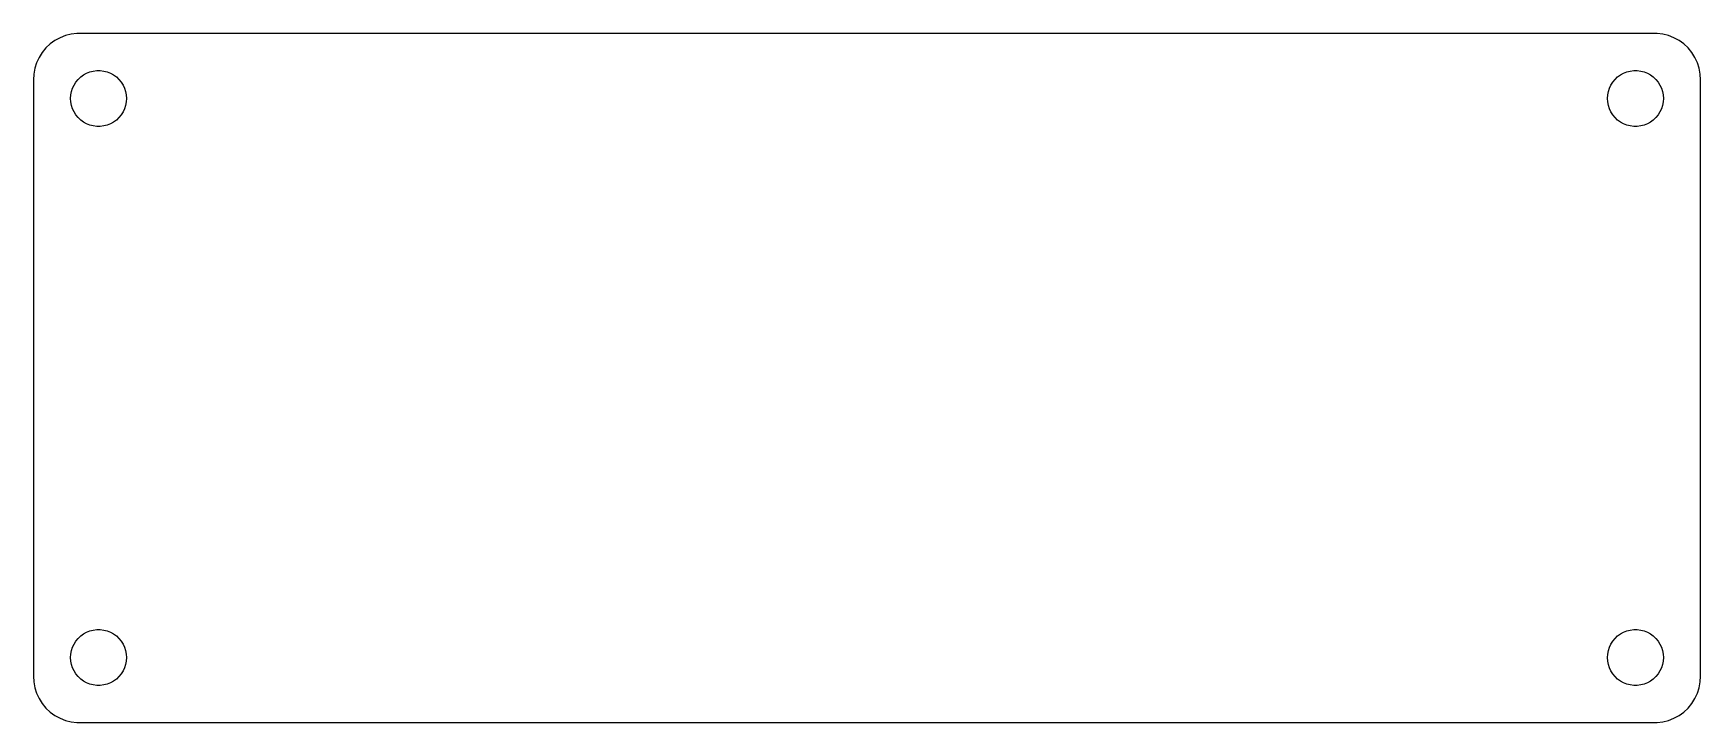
# Model space of a CAD drawing. Header units: metres. Extents: x -90 to 90, y -37 to 37.
import ezdxf

# ---------------------------------------------------------------- set-up
doc = ezdxf.new("R2010")
doc.units = ezdxf.units.M

msp = doc.modelspace()

# ---------------------------------------------------------------- linework, layer by layer
for p, q in [((-87.6871, 35.8526), (-88.1448, 35.4227)), ((-87.1791, 36.2216), (-87.6871, 35.8526)), ((-86.6289, 36.5241), (-87.1791, 36.2216)), ((-86.0451, 36.7553), (-86.6289, 36.5241)), ((-85.4369, 36.9114), (-86.0451, 36.7553)), ((-84.8139, 36.9901), (-85.4369, 36.9114)), ((84.8139, 36.9901), (-84.8139, 36.9901)), ((85.4369, 36.9114), (84.8139, 36.9901)), ((86.0451, 36.7553), (85.4369, 36.9114)), ((86.6289, 36.5241), (86.0451, 36.7553)), ((87.1791, 36.2216), (86.6289, 36.5241)), ((87.6871, 35.8526), (87.1791, 36.2216)), ((88.1448, 35.4227), (87.6871, 35.8526)), ((-88.8815, 34.4088), (-89.1489, 33.8406)), ((-88.5451, 34.9389), (-88.8815, 34.4088)), ((-88.1448, 35.4227), (-88.5451, 34.9389)), ((88.5451, 34.9389), (88.1448, 35.4227)), ((88.8815, 34.4088), (88.5451, 34.9389)), ((89.1489, 33.8406), (88.8815, 34.4088)), ((-89.4606, 32.6267), (-89.5, 32)), ((-89.3429, 33.2434), (-89.4606, 32.6267)), ((-89.1489, 33.8406), (-89.3429, 33.2434)), ((-84.6869, 32.0536), (-84.4123, 32.3115)), ((-84.4123, 32.3115), (-84.1075, 32.533)), ((-84.1075, 32.533), (-83.7773, 32.7145)), ((-83.7773, 32.7145), (-83.427, 32.8532)), ((-83.427, 32.8532), (-83.0621, 32.9469)), ((-83.0621, 32.9469), (-82.6884, 32.9941)), ((-82.6884, 32.9941), (-82.3116, 32.9941)), ((-82.3116, 32.9941), (-81.9379, 32.9469)), ((-81.9379, 32.9469), (-81.573, 32.8532)), ((-81.573, 32.8532), (-81.2227, 32.7145)), ((-81.2227, 32.7145), (-80.8925, 32.533)), ((-80.8925, 32.533), (-80.5877, 32.3115)), ((-80.5877, 32.3115), (-80.3131, 32.0536)), ((80.3131, 32.0536), (80.5877, 32.3115)), ((80.5877, 32.3115), (80.8925, 32.533)), ((80.8925, 32.533), (81.2227, 32.7145)), ((81.2227, 32.7145), (81.573, 32.8532)), ((81.573, 32.8532), (81.9379, 32.9469)), ((81.9379, 32.9469), (82.3116, 32.9941)), ((82.3116, 32.9941), (82.6884, 32.9941)), ((82.6884, 32.9941), (83.0621, 32.9469)), ((83.0621, 32.9469), (83.427, 32.8532)), ((83.427, 32.8532), (83.7773, 32.7145)), ((83.7773, 32.7145), (84.1075, 32.533)), ((84.1075, 32.533), (84.4123, 32.3115)), ((84.4123, 32.3115), (84.6869, 32.0536)), ((89.3429, 33.2434), (89.1489, 33.8406)), ((89.4606, 32.6267), (89.3429, 33.2434)), ((89.5, 32), (89.4606, 32.6267)), ((-89.5, 32), (-89.5, -32)), ((-85.4763, 30.376), (-85.4057, 30.7461)), ((-85.4057, 30.7461), (-85.2893, 31.1044)), ((-85.2893, 31.1044), (-85.1289, 31.4453)), ((-85.1289, 31.4453), (-84.927, 31.7634)), ((-84.927, 31.7634), (-84.6869, 32.0536)), ((-80.3131, 32.0536), (-80.073, 31.7634)), ((-80.073, 31.7634), (-79.8711, 31.4453)), ((-79.8711, 31.4453), (-79.7107, 31.1044)), ((-79.7107, 31.1044), (-79.5943, 30.7461)), ((-79.5943, 30.7461), (-79.5237, 30.376)), ((79.5237, 30.376), (79.5943, 30.7461)), ((79.5943, 30.7461), (79.7107, 31.1044)), ((79.7107, 31.1044), (79.8711, 31.4453)), ((79.8711, 31.4453), (80.073, 31.7634)), ((80.073, 31.7634), (80.3131, 32.0536)), ((84.6869, 32.0536), (84.927, 31.7634)), ((84.927, 31.7634), (85.1289, 31.4453)), ((85.1289, 31.4453), (85.2893, 31.1044)), ((85.2893, 31.1044), (85.4057, 30.7461)), ((85.4057, 30.7461), (85.4763, 30.376)), ((89.5, -32), (89.5, 32)), ((-85.5, 30), (-85.4763, 30.376)), ((-85.4763, 29.624), (-85.5, 30)), ((-85.4057, 29.2539), (-85.4763, 29.624)), ((-85.2893, 28.8956), (-85.4057, 29.2539)), ((-85.1289, 28.5547), (-85.2893, 28.8956)), ((-79.7107, 28.8956), (-79.8711, 28.5547)), ((-79.5943, 29.2539), (-79.7107, 28.8956)), ((-79.5237, 29.624), (-79.5943, 29.2539)), ((-79.5237, 30.376), (-79.5, 30)), ((-79.5, 30), (-79.5237, 29.624)), ((79.5, 30), (79.5237, 30.376)), ((79.5237, 29.624), (79.5, 30)), ((79.5943, 29.2539), (79.5237, 29.624)), ((79.7107, 28.8956), (79.5943, 29.2539)), ((79.8711, 28.5547), (79.7107, 28.8956)), ((85.2893, 28.8956), (85.1289, 28.5547)), ((85.4057, 29.2539), (85.2893, 28.8956)), ((85.4763, 29.624), (85.4057, 29.2539)), ((85.4763, 30.376), (85.5, 30)), ((85.5, 30), (85.4763, 29.624)), ((-84.927, 28.2366), (-85.1289, 28.5547)), ((-84.6869, 27.9464), (-84.927, 28.2366)), ((-84.4123, 27.6884), (-84.6869, 27.9464)), ((-84.1075, 27.467), (-84.4123, 27.6884)), ((-83.7773, 27.2855), (-84.1075, 27.467)), ((-83.427, 27.1468), (-83.7773, 27.2855)), ((-83.0621, 27.0531), (-83.427, 27.1468)), ((-82.6884, 27.0059), (-83.0621, 27.0531)), ((-82.3116, 27.0059), (-82.6884, 27.0059)), ((-81.9379, 27.0531), (-82.3116, 27.0059)), ((-81.573, 27.1468), (-81.9379, 27.0531)), ((-81.2227, 27.2855), (-81.573, 27.1468)), ((-80.8925, 27.467), (-81.2227, 27.2855)), ((-80.5877, 27.6884), (-80.8925, 27.467)), ((-80.3131, 27.9464), (-80.5877, 27.6884)), ((-80.073, 28.2366), (-80.3131, 27.9464)), ((-79.8711, 28.5547), (-80.073, 28.2366)), ((80.073, 28.2366), (79.8711, 28.5547)), ((80.3131, 27.9464), (80.073, 28.2366)), ((80.5877, 27.6884), (80.3131, 27.9464)), ((80.8925, 27.467), (80.5877, 27.6884)), ((81.2227, 27.2855), (80.8925, 27.467)), ((81.573, 27.1468), (81.2227, 27.2855)), ((81.9379, 27.0531), (81.573, 27.1468)), ((82.3116, 27.0059), (81.9379, 27.0531)), ((82.6884, 27.0059), (82.3116, 27.0059)), ((83.0621, 27.0531), (82.6884, 27.0059)), ((83.427, 27.1468), (83.0621, 27.0531)), ((83.7773, 27.2855), (83.427, 27.1468)), ((84.1075, 27.467), (83.7773, 27.2855)), ((84.4123, 27.6884), (84.1075, 27.467)), ((84.6869, 27.9464), (84.4123, 27.6884)), ((84.927, 28.2366), (84.6869, 27.9464)), ((85.1289, 28.5547), (84.927, 28.2366)), ((-85.2893, -28.8956), (-85.1289, -28.5547)), ((-85.1289, -28.5547), (-84.927, -28.2366)), ((-84.927, -28.2366), (-84.6869, -27.9464)), ((-84.6869, -27.9464), (-84.4123, -27.6884)), ((-84.4123, -27.6884), (-84.1075, -27.467)), ((-84.1075, -27.467), (-83.7773, -27.2855)), ((-83.7773, -27.2855), (-83.427, -27.1468)), ((-83.427, -27.1468), (-83.0621, -27.0531)), ((-83.0621, -27.0531), (-82.6884, -27.0059)), ((-82.6884, -27.0059), (-82.3116, -27.0059)), ((-82.3116, -27.0059), (-81.9379, -27.0531)), ((-81.9379, -27.0531), (-81.573, -27.1468)), ((-81.573, -27.1468), (-81.2227, -27.2855)), ((-81.2227, -27.2855), (-80.8925, -27.467)), ((-80.8925, -27.467), (-80.5877, -27.6884)), ((-80.5877, -27.6884), (-80.3131, -27.9464)), ((-80.3131, -27.9464), (-80.073, -28.2366)), ((-80.073, -28.2366), (-79.8711, -28.5547)), ((-79.8711, -28.5547), (-79.7107, -28.8956)), ((79.7107, -28.8956), (79.8711, -28.5547)), ((79.8711, -28.5547), (80.073, -28.2366)), ((80.073, -28.2366), (80.3131, -27.9464)), ((80.3131, -27.9464), (80.5877, -27.6884)), ((80.5877, -27.6884), (80.8925, -27.467)), ((80.8925, -27.467), (81.2227, -27.2855)), ((81.2227, -27.2855), (81.573, -27.1468)), ((81.573, -27.1468), (81.9379, -27.0531)), ((81.9379, -27.0531), (82.3116, -27.0059)), ((82.3116, -27.0059), (82.6884, -27.0059)), ((82.6884, -27.0059), (83.0621, -27.0531)), ((83.0621, -27.0531), (83.427, -27.1468)), ((83.427, -27.1468), (83.7773, -27.2855)), ((83.7773, -27.2855), (84.1075, -27.467)), ((84.1075, -27.467), (84.4123, -27.6884)), ((84.4123, -27.6884), (84.6869, -27.9464)), ((84.6869, -27.9464), (84.927, -28.2366)), ((84.927, -28.2366), (85.1289, -28.5547)), ((85.1289, -28.5547), (85.2893, -28.8956)), ((-85.5, -30), (-85.4763, -29.624)), ((-85.4763, -30.376), (-85.5, -30)), ((-85.4763, -29.624), (-85.4057, -29.2539)), ((-85.4057, -30.7461), (-85.4763, -30.376)), ((-85.4057, -29.2539), (-85.2893, -28.8956)), ((-79.7107, -28.8956), (-79.5943, -29.2539)), ((-79.5943, -29.2539), (-79.5237, -29.624)), ((-79.5237, -30.376), (-79.5943, -30.7461)), ((-79.5237, -29.624), (-79.5, -30)), ((-79.5, -30), (-79.5237, -30.376)), ((79.5, -30), (79.5237, -29.624)), ((79.5237, -30.376), (79.5, -30)), ((79.5237, -29.624), (79.5943, -29.2539)), ((79.5943, -30.7461), (79.5237, -30.376)), ((79.5943, -29.2539), (79.7107, -28.8956)), ((85.2893, -28.8956), (85.4057, -29.2539)), ((85.4057, -29.2539), (85.4763, -29.624)), ((85.4763, -30.376), (85.4057, -30.7461)), ((85.4763, -29.624), (85.5, -30)), ((85.5, -30), (85.4763, -30.376)), ((-89.5, -32), (-89.4606, -32.6267)), ((-85.2893, -31.1044), (-85.4057, -30.7461)), ((-85.1289, -31.4453), (-85.2893, -31.1044)), ((-84.927, -31.7634), (-85.1289, -31.4453)), ((-84.6869, -32.0536), (-84.927, -31.7634)), ((-84.4123, -32.3115), (-84.6869, -32.0536)), ((-80.3131, -32.0536), (-80.5877, -32.3115)), ((-80.073, -31.7634), (-80.3131, -32.0536)), ((-79.8711, -31.4453), (-80.073, -31.7634)), ((-79.7107, -31.1044), (-79.8711, -31.4453)), ((-79.5943, -30.7461), (-79.7107, -31.1044)), ((79.7107, -31.1044), (79.5943, -30.7461)), ((79.8711, -31.4453), (79.7107, -31.1044)), ((80.073, -31.7634), (79.8711, -31.4453)), ((80.3131, -32.0536), (80.073, -31.7634)), ((80.5877, -32.3115), (80.3131, -32.0536)), ((84.6869, -32.0536), (84.4123, -32.3115)), ((84.927, -31.7634), (84.6869, -32.0536)), ((85.1289, -31.4453), (84.927, -31.7634)), ((85.2893, -31.1044), (85.1289, -31.4453)), ((85.4057, -30.7461), (85.2893, -31.1044)), ((89.4606, -32.6267), (89.5, -32)), ((-89.4606, -32.6267), (-89.3429, -33.2434)), ((-89.3429, -33.2434), (-89.1489, -33.8406)), ((-89.1489, -33.8406), (-88.8815, -34.4088)), ((-84.1075, -32.533), (-84.4123, -32.3115)), ((-83.7773, -32.7145), (-84.1075, -32.533)), ((-83.427, -32.8532), (-83.7773, -32.7145)), ((-83.0621, -32.9469), (-83.427, -32.8532)), ((-82.6884, -32.9941), (-83.0621, -32.9469)), ((-82.3116, -32.9941), (-82.6884, -32.9941)), ((-81.9379, -32.9469), (-82.3116, -32.9941)), ((-81.573, -32.8532), (-81.9379, -32.9469)), ((-81.2227, -32.7145), (-81.573, -32.8532)), ((-80.8925, -32.533), (-81.2227, -32.7145)), ((-80.5877, -32.3115), (-80.8925, -32.533)), ((80.8925, -32.533), (80.5877, -32.3115)), ((81.2227, -32.7145), (80.8925, -32.533)), ((81.573, -32.8532), (81.2227, -32.7145)), ((81.9379, -32.9469), (81.573, -32.8532)), ((82.3116, -32.9941), (81.9379, -32.9469)), ((82.6884, -32.9941), (82.3116, -32.9941)), ((83.0621, -32.9469), (82.6884, -32.9941)), ((83.427, -32.8532), (83.0621, -32.9469)), ((83.7773, -32.7145), (83.427, -32.8532)), ((84.1075, -32.533), (83.7773, -32.7145)), ((84.4123, -32.3115), (84.1075, -32.533)), ((88.8815, -34.4088), (89.1489, -33.8406)), ((89.1489, -33.8406), (89.3429, -33.2434)), ((89.3429, -33.2434), (89.4606, -32.6267)), ((-88.8815, -34.4088), (-88.5451, -34.9389)), ((-88.5451, -34.9389), (-88.1448, -35.4227)), ((-88.1448, -35.4227), (-87.6871, -35.8526)), ((87.6871, -35.8526), (88.1448, -35.4227)), ((88.1448, -35.4227), (88.5451, -34.9389)), ((88.5451, -34.9389), (88.8815, -34.4088)), ((-87.6871, -35.8526), (-87.1791, -36.2216)), ((-87.1791, -36.2216), (-86.6289, -36.5241)), ((-86.6289, -36.5241), (-86.0451, -36.7553)), ((-86.0451, -36.7553), (-85.4369, -36.9114)), ((-85.4369, -36.9114), (-84.8139, -36.9901)), ((-84.8139, -36.9901), (84.8139, -36.9901)), ((84.8139, -36.9901), (85.4369, -36.9114)), ((85.4369, -36.9114), (86.0451, -36.7553)), ((86.0451, -36.7553), (86.6289, -36.5241)), ((86.6289, -36.5241), (87.1791, -36.2216)), ((87.1791, -36.2216), (87.6871, -35.8526))]:
    msp.add_line(p, q)

doc.saveas('drawing.dxf')
